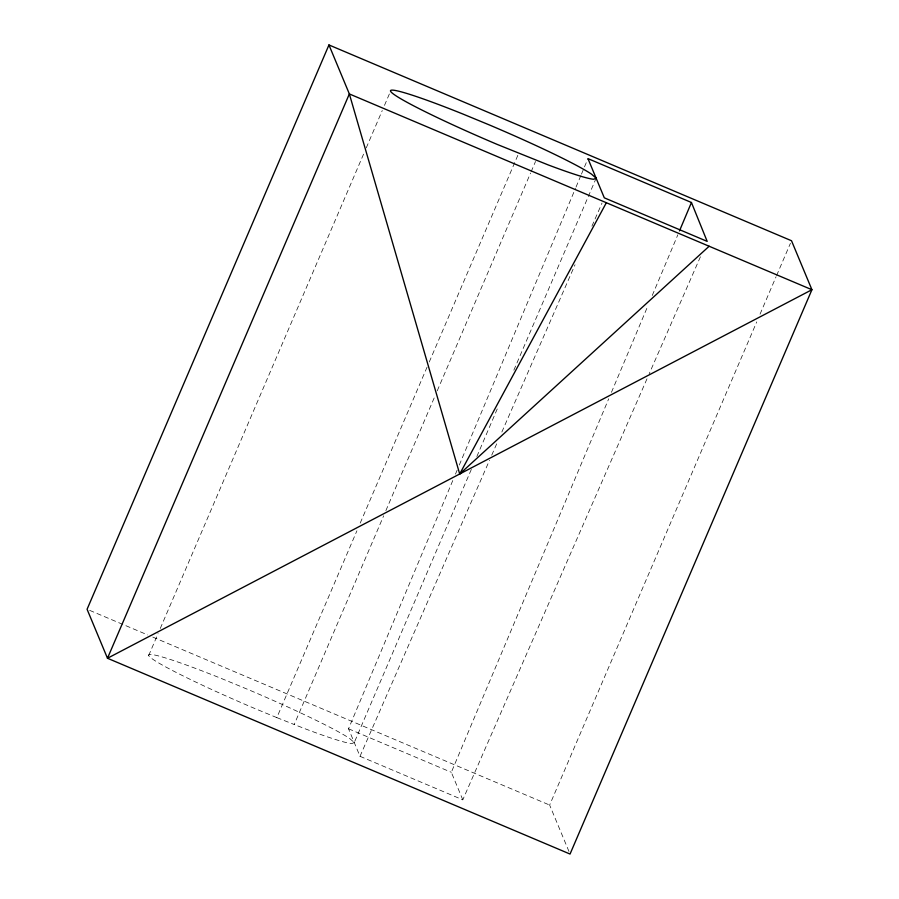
<?xml version="1.0" encoding="UTF-8"?>
<svg xmlns="http://www.w3.org/2000/svg" width="899" height="899" viewBox="0 0 899 899"><rect width="100%" height="100%" fill="white"/><g stroke="black" fill="none" stroke-linecap="round" stroke-linejoin="round"><path stroke-width="0.67" stroke-dasharray="4.5 3.37" d="M646.988 378.839L462.794 799.829L360.005 756.317L348.531 728.786L453.321 479.257M455.49 474.088L457.119 470.211M459.299 465.041L575.484 188.352M576.034 187.059L580.911 175.429M581.462 174.136L587.968 158.617M462.794 799.829L451.332 772.297L608.713 398.796M611.444 392.335L647.909 305.806M652.258 295.479L677.846 234.785M148.683 655.528L158.067 633.626M160.269 628.468L364.039 153.044M366.253 147.886L382.266 110.521M384.48 105.374L389.447 93.777M471.334 469.39L354.262 742.54L349.7 738.529A111.881 7.417 23.2 0 0 247.394 689.241L220.929 678.307A111.881 7.417 23.2 0 0 150.088 657.18A111.881 7.417 23.2 0 0 255.552 708.828L276.836 717.616L356.914 530.803M360.229 523.072L427.047 367.174M429.25 362.016L518.712 153.291M276.836 717.616L294.209 724.515L383.671 515.79M385.873 510.632L435.026 395.965M437.229 390.818L530.556 173.069M531.107 171.776L535.523 161.472M476.852 456.512L498.394 406.258M513.857 370.186L596.138 178.216M568.977 851.477L549.649 805.066L756.733 321.909M760.037 314.178L776.051 276.813M776.612 275.521L790.412 243.314M360.005 756.317L489.472 460.344M491.719 455.197L497.911 441.038M501.856 432.037L575.034 264.755M591.924 226.143L602.049 202.983M700.411 256.811L649.235 373.703M354.262 742.54L351.812 743.597A111.881 7.417 23.2 0 1 306.402 729.269L294.209 724.515M89.664 610.365L147.661 634.919M152.819 637.099L549.649 805.066M348.531 728.786L451.332 772.297"/><path stroke-width="1.35" d="M679.475 230.908L691.443 202.5L587.968 158.617L604.308 197.836L707.176 241.382L691.443 202.5M328.955 44.95L87.079 609.275L107.487 658.259L570.045 854.05L811.921 289.725L791.513 240.741L328.955 44.95L349.351 93.934L459.704 473.998L709.142 246.247L811.921 289.725L107.487 658.259L349.351 93.934L709.142 246.247M459.704 473.998L606.342 202.736M596.138 178.216L593.688 179.261A111.881 7.417 23.2 0 1 548.266 164.944L497.417 144.503A111.881 7.417 23.2 0 1 391.964 92.844A111.881 7.417 23.2 0 1 462.794 113.982L489.258 124.905A111.881 7.417 23.2 0 1 591.576 174.192L596.138 178.216"/></g></svg>
